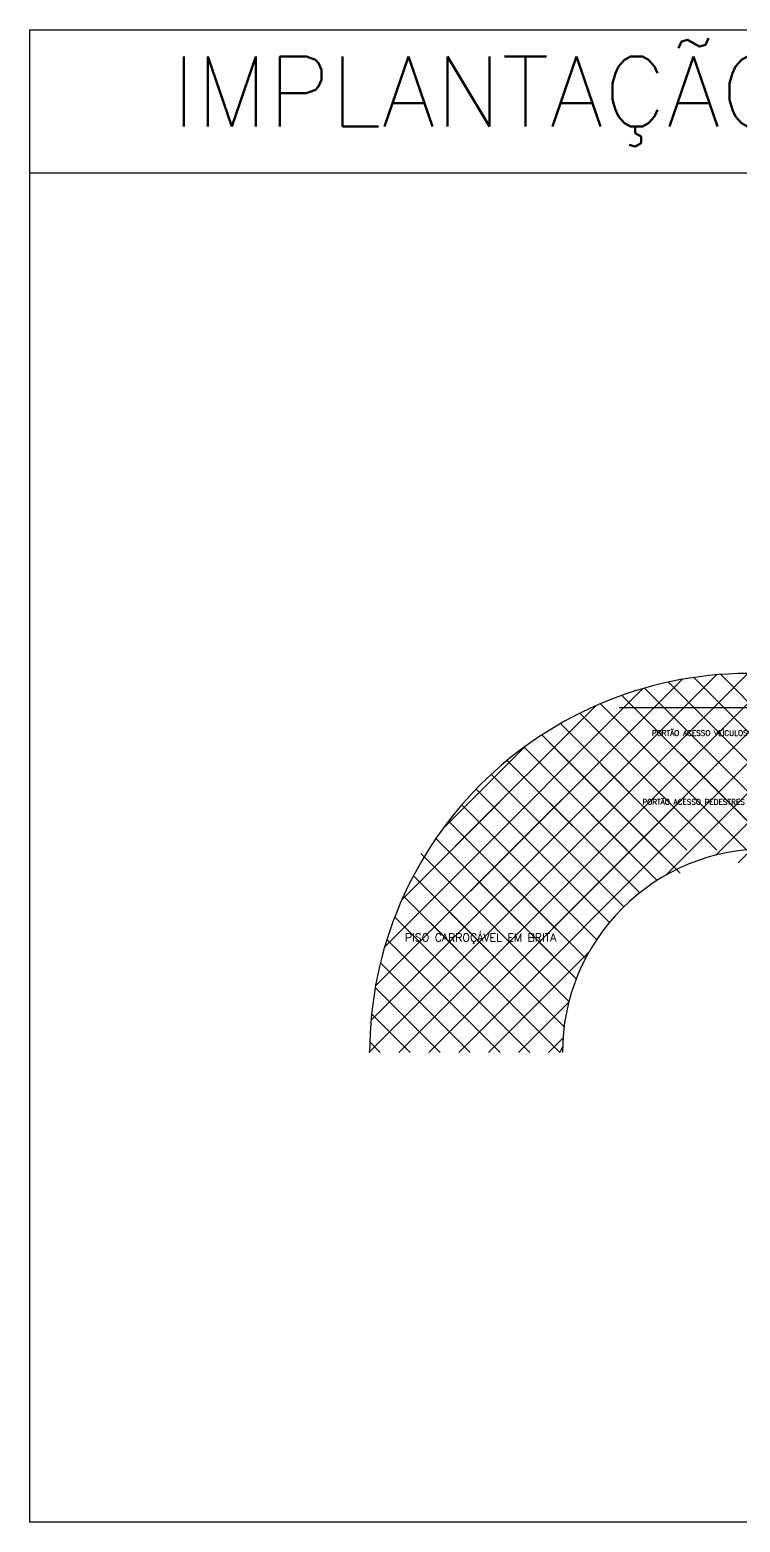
# Model space of a CAD drawing. Header units: millimetres. Extents: x 260 to 453, y 660 to 898.
# Drawn here: x 259.9 to 313.1, y 785.9 to 897.8 of the extents above; entities that cross this region are included whole.
import ezdxf

# ---------------------------------------------------------------- set-up
doc = ezdxf.new("R2010")
doc.units = ezdxf.units.MM
for name, color, linetype in [('AR_COTAS', 1, 'Continuous'), ('AR_SÍMBOLOS', 1, 'Continuous'), ('CANT-PISO CARROCAVEL COM TERRAPLENAGEM', 2, 'Continuous'), ('texto', 2, 'Continuous')]:
    doc.layers.add(name, color=color, linetype=linetype)
doc.styles.add('ROMANS', font='romans.shx')

msp = doc.modelspace()

# ---------------------------------------------------------------- linework, layer by layer
at = {"layer": 'AR_COTAS'}
for p, q in [((259.855, 887.062), (452.968, 887.062)), ((304.053, 846.96), (324.853, 846.96))]:
    msp.add_line(p, q, dxfattribs=at)
msp.add_lwpolyline([(259.855, 897.781), (452.968, 897.781), (452.968, 785.86), (259.855, 785.86)], close=True, dxfattribs=at)
for centre, radius, start, end in [((313.793, 821.056), 28.457, 87.31144, 179.93394), ((315.07, 821.086), 15.27, 89.93572, 179.98889), ((327.787, 808.003), 31.067, 154.24465, 155.0889)]:
    msp.add_arc(centre, radius, start, end, dxfattribs=at)
at = {"layer": 'CANT-PISO CARROCAVEL COM TERRAPLENAGEM', "color": 1, "linetype": 'Continuous'}
for p, q in [((294.93, 830.733), (314.106, 849.91)), ((290.833, 831.127), (308.773, 849.066)), ((291.151, 833.689), (305.841, 848.379)), ((292.685, 830.733), (311.36, 849.408)), ((297.175, 830.733), (315.125, 848.683)), ((315.188, 839.187), (305.961, 848.414)), ((315.103, 841.517), (307.755, 848.865)), ((315.11, 843.755), (309.655, 849.21)), ((315.117, 845.993), (311.676, 849.434)), ((315.089, 837.041), (304.261, 847.869)), ((314.749, 837.381), (304.261, 847.869)), ((313.004, 839.126), (304.261, 847.869)), ((291.766, 836.55), (302.309, 847.093)), ((297.646, 842.429), (302.309, 847.093)), ((299.42, 830.733), (315.118, 846.431)), ((311.381, 836.259), (301.11, 846.53)), ((309.831, 837.808), (301.11, 846.53)), ((309.41, 838.23), (301.11, 846.53)), ((308.514, 839.126), (301.11, 846.53)), ((313.626, 836.259), (302.646, 847.239)), ((312.503, 837.381), (302.646, 847.239)), ((312.077, 837.808), (302.646, 847.239)), ((311.655, 838.23), (302.646, 847.239)), ((310.759, 839.126), (302.646, 847.239)), ((309.136, 836.259), (299.647, 845.748)), ((307.165, 838.23), (299.647, 845.748)), ((305.842, 839.553), (299.647, 845.748)), ((292.854, 839.883), (297.004, 844.032)), ((304.646, 836.259), (296.928, 843.977)), ((302.248, 838.657), (296.928, 843.977)), ((306.911, 833.993), (296.928, 843.977)), ((306.891, 836.259), (298.254, 844.896)), ((304.493, 838.657), (298.254, 844.896)), ((303.596, 839.553), (298.254, 844.896)), ((308.624, 834.525), (298.785, 844.365)), ((301.665, 830.733), (315.111, 844.179)), ((302.401, 836.259), (295.667, 842.993)), ((301.974, 836.685), (295.667, 842.993)), ((305.597, 833.062), (295.667, 842.993)), ((304.402, 832.012), (294.469, 841.945)), ((299.729, 836.685), (294.469, 841.945)), ((307.557, 834.38), (315.104, 841.927)), ((303.325, 830.844), (293.334, 840.835)), ((303.325, 830.844), (293.334, 840.835)), ((315.096, 839.279), (312.768, 841.607)), ((285.286, 821.089), (304.462, 840.266)), ((285.44, 823.489), (302.216, 840.264)), ((285.782, 826.076), (299.97, 840.263)), ((285.782, 826.076), (299.593, 839.886)), ((286.47, 829.008), (297.347, 839.885)), ((287.531, 821.089), (306.709, 840.267)), ((287.756, 832.54), (295.101, 839.884)), ((289.776, 821.089), (308.955, 840.268)), ((289.776, 821.089), (308.392, 839.705)), ((290.817, 837.845), (292.854, 839.883)), ((292.021, 821.089), (310.638, 839.706)), ((302.366, 829.558), (292.262, 839.662)), ((301.606, 830.318), (292.262, 839.662)), ((303.325, 830.844), (294.712, 839.457)), ((307.557, 834.38), (312.885, 839.708)), ((311.307, 835.885), (315.131, 839.709)), ((311.307, 835.885), (315.097, 839.675)), ((301.278, 828.401), (291.253, 838.426)), ((299.361, 830.318), (291.253, 838.426)), ((302.366, 829.558), (293.236, 838.688)), ((300.83, 828.849), (291.825, 837.854)), ((312.984, 835.317), (315.09, 837.423)), ((299.033, 828.401), (290.308, 837.126)), ((296.689, 830.745), (290.308, 837.126)), ((298.158, 829.275), (290.477, 836.957)), ((308.351, 834.798), (306.204, 836.945)), ((295.913, 829.275), (289.188, 836.001)), ((296.788, 828.401), (289.429, 835.76)), ((294.444, 830.745), (289.429, 835.76)), ((294.543, 828.401), (288.619, 834.325)), ((294.116, 828.828), (288.619, 834.325)), ((299.739, 823.205), (288.619, 834.325)), ((299.923, 823.021), (288.619, 834.325)), ((299.61, 821.089), (287.881, 832.818)), ((291.871, 828.828), (287.881, 832.818)), ((304.402, 832.012), (303.542, 832.872)), ((303.325, 830.844), (302.067, 832.102)), ((297.365, 821.089), (287.219, 831.235)), ((302.366, 829.558), (300.656, 831.268)), ((295.12, 821.089), (286.639, 829.569)), ((300.831, 826.603), (298.018, 829.416)), ((301.531, 828.148), (299.307, 830.372)), ((294.266, 821.089), (301.776, 828.599)), ((300.285, 824.904), (296.788, 828.401)), ((292.875, 821.089), (286.15, 827.813)), ((290.63, 821.089), (285.761, 825.957)), ((288.385, 821.089), (285.487, 823.986)), ((296.511, 821.089), (300.271, 824.849)), ((286.139, 821.089), (285.348, 821.88)), ((286.139, 821.089), (285.348, 821.88)), ((298.756, 821.089), (299.839, 822.171))]:
    msp.add_line(p, q, dxfattribs=at)

# ---------------------------------------------------------------- texts
at = {"layer": 'AR_SÍMBOLOS', "color": 4, "insert": (293.55, 892.407), "char_height": 5.2482, "width": 299.99485, "attachment_point": 5}
msp.add_mtext('{\\Fromans|c0;IMPLANTAÇÃO}', dxfattribs=at)
at = {"layer": 'texto', "attachment_point": 5, "style": 'ROMANS'}
for s, insert, char_height, width in [('PORTÃO ACESSO VEÍCULOS', (310.1, 845.043, 597.522), 0.4, 10.54555), ('PORTÃO ACESSO PEDESTRES', (309.641, 839.871, 597.522), 0.4, 10.54555), ('PISO CARROÇÁVEL EM BRITA', (293.664, 829.618, 1.554), 0.6, 30.14141)]:
    msp.add_mtext(s, dxfattribs=dict(at, insert=insert, char_height=char_height, width=width))

doc.saveas('drawing.dxf')
